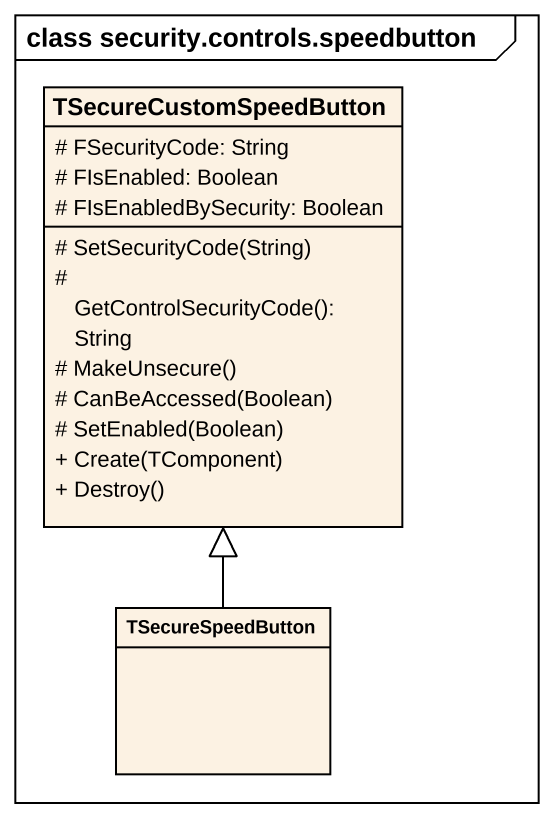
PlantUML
@startuml
mainframe class security.controls.speedbutton
hide circle
hide empty members
skinparam classAttributeIconSize 0
class TSecureCustomSpeedButton {
  # FSecurityCode: String
  # FIsEnabled: Boolean
  # FIsEnabledBySecurity: Boolean
  # SetSecurityCode(String)
  # GetControlSecurityCode(): String
  # MakeUnsecure()
  # CanBeAccessed(Boolean)
  # SetEnabled(Boolean)
  + Create(TComponent)
  + Destroy()
}
class TSecureSpeedButton
TSecureSpeedButton -up-|> TSecureCustomSpeedButton
@enduml
